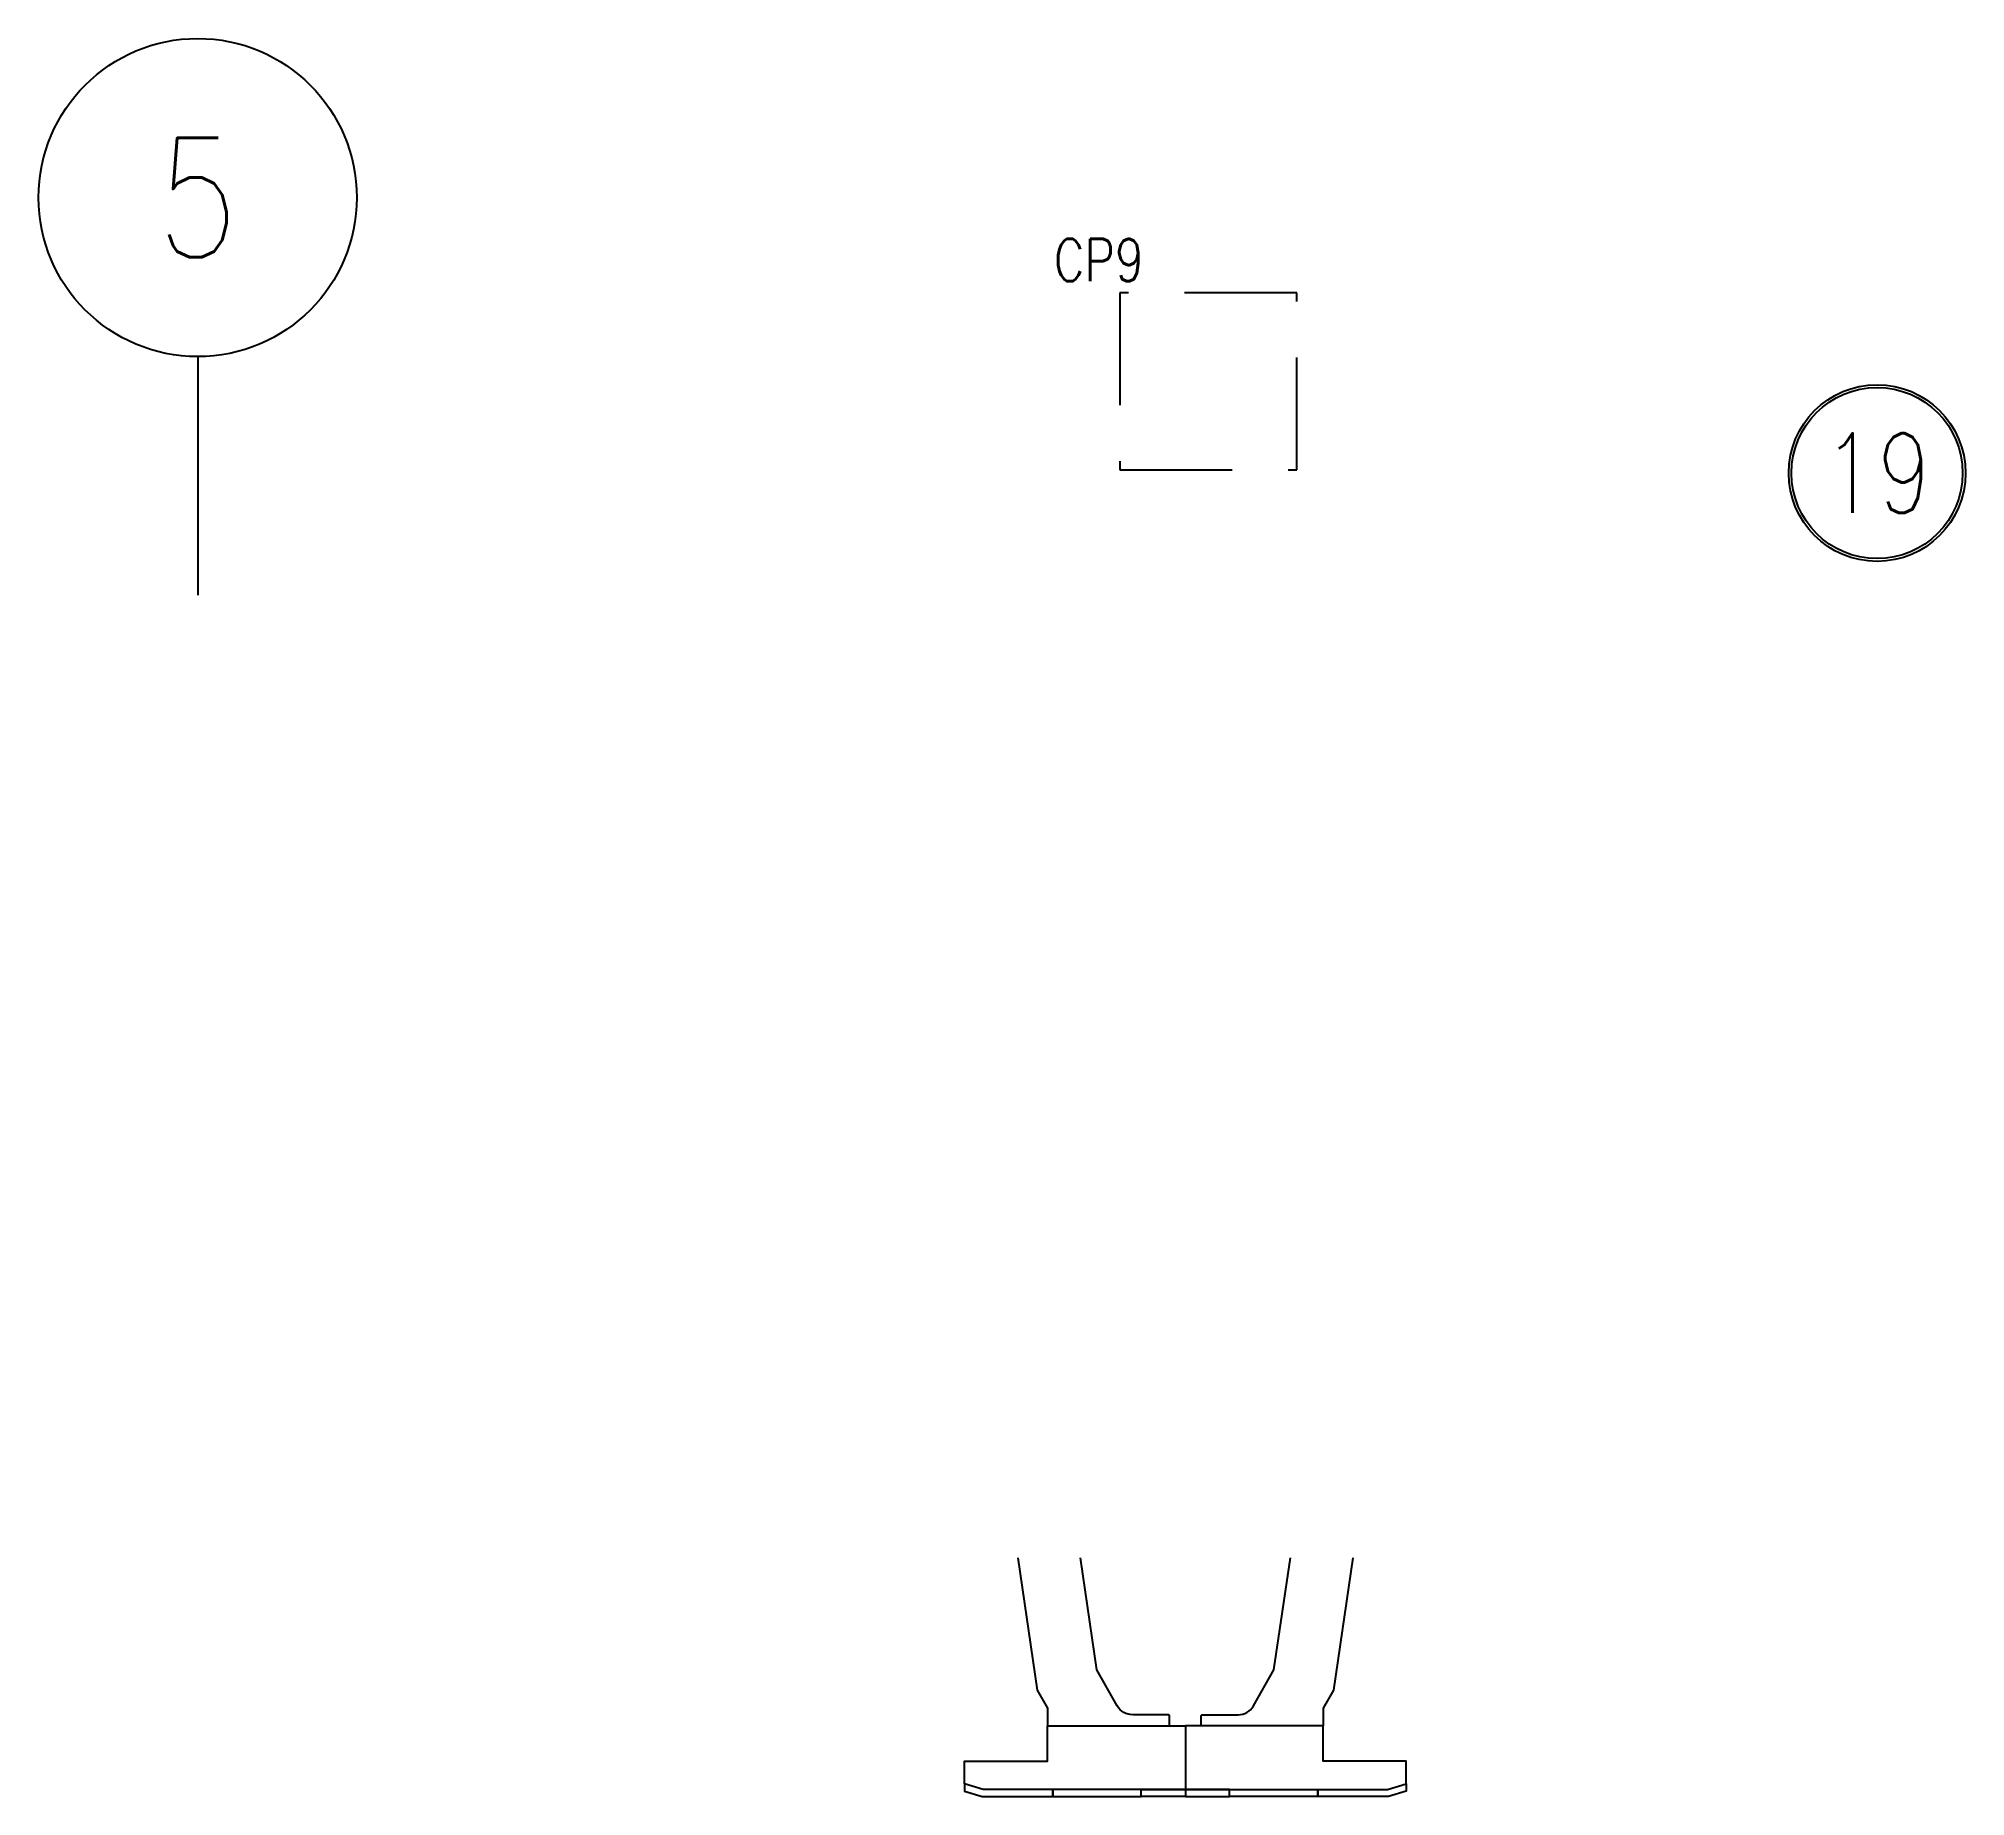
# Model space of a CAD drawing. Extents: x 1371 to 2461, y -2752 to -1757.
import ezdxf
from ezdxf.enums import TextEntityAlignment as Align

# ---------------------------------------------------------------- set-up
doc = ezdxf.new("R2010")
doc.units = 0
doc.header["$LTSCALE"] = 0.05
doc.linetypes.add('DASHED', pattern=[19.05, 12.7, -6.35])
doc.layers.get('0').update_dxf_attribs({"linetype": 'CONTINUOUS'})
for name, color, linetype in [('HB_0', 7, 'CONTINUOUS'), ('HB_SYMBOLS', 7, 'CONTINUOUS'), ('預鑄樁帽', 6, 'CONTINUOUS')]:
    doc.layers.add(name, color=color, linetype=linetype)
doc.styles.get("Standard").update_dxf_attribs({"font": 'ROMANS.shx', "width": 0.8, "bigfont": 'lchinap.shx'})

# ---------------------------------------------------------------- blocks, each defined once
blk = doc.blocks.new('linelabel')
at = {"layer": 'HB_SYMBOLS', "color": 4, "linetype": 'Continuous'}
blk.add_line((0, 0), (0, -135), dxfattribs=at)
blk.add_circle((0, 90), 90, dxfattribs=at)
at = {"width": 0.8}
blk.add_attdef('A', text='', height=67.5, dxfattribs=at).set_placement((0, 90), align=Align.MIDDLE)
blk = doc.blocks.new('pile')
at = {"layer": 'HB_0', "linetype": 'Continuous'}
for radius in [50, 48.4]:
    blk.add_circle((0, 0), radius, dxfattribs=at)
at = {"width": 0.8}
blk.add_attdef('A', text='', height=45, dxfattribs=at).set_placement((0, 0), align=Align.MIDDLE_CENTER)
blk = doc.blocks.new('pilecap')
at = {"layer": '預鑄樁帽', "linetype": 'DASHED', "ltscale": 100}
blk.add_lwpolyline([(-50, -50), (50, -50), (50, 50), (-50, 50)], close=True, dxfattribs=at)
at = {"width": 0.8}
blk.add_attdef('A', text='', height=24, dxfattribs=at).set_placement((-61.9, 68.6), align=Align.MIDDLE)
blk = doc.blocks.new('fender')
at = {"color": 7, "linetype": 'Continuous'}
for points in [[(-94.7, -0.1), (-83.8, -75), (-78, -85.1), (-78, -95.1)], [(94.7, -0.1), (83.8, -75), (78, -85.1), (78, -95.1)]]:
    blk.add_lwpolyline(points, dxfattribs=at)
for points in [[(-9, -95.1), (-9, -89.4, 0.414214), (-9.5, -88.9), (-29.8, -88.9, -0.272631), (-38.5, -83.9), (-50, -63.5), (-59.4, -0.1)], [(9, -95.1), (9, -89.4, -0.414214), (9.5, -88.9), (29.8, -88.9, 0.272631), (38.5, -83.9), (50, -63.5), (59.4, -0.1)]]:
    blk.add_lwpolyline(points, format="xyb", dxfattribs=at)
for points in [[(0, -95.1), (0, -131.1), (-114.4, -131.1), (-125, -127.9), (-125, -115.1), (-78, -115.1), (-78, -95.1)], [(0, -95.1), (0, -131.1), (114.4, -131.1), (125, -127.9), (125, -115.1), (78, -115.1), (78, -95.1)], [(-115, -135.1), (-75, -135.1), (-75, -131.1), (-114.4, -131.1), (-125, -127.9), (-125, -132.1)], [(115, -135.1), (75, -135.1), (75, -131.1), (114.4, -131.1), (125, -127.9), (125, -132.1)], [(-75, -131.1), (-75, -135.1), (-25, -135.1), (-25, -131.1)], [(0, -131.1), (0, -135.1), (-25, -135.1), (-25, -131.1)], [(0, -131.1), (0, -135.1), (25, -135.1), (25, -131.1)], [(75, -131.1), (75, -135.1), (25, -135.1), (25, -131.1)]]:
    blk.add_lwpolyline(points, close=True, dxfattribs=at)

msp = doc.modelspace()

# ---------------------------------------------------------------- block references
for name, p, values in [('linelabel', (1460.8, -1936.9), {'A': '5'}), ('pilecap', (2032.5, -1950.9), {'A': 'CP9'}), ('pile', (2410.8, -2002.8), {'A': '19'})]:
    msp.add_blockref(name, p).add_auto_attribs(values)
msp.add_blockref('fender', (2019.5, -2616.5))

doc.saveas('drawing.dxf')
